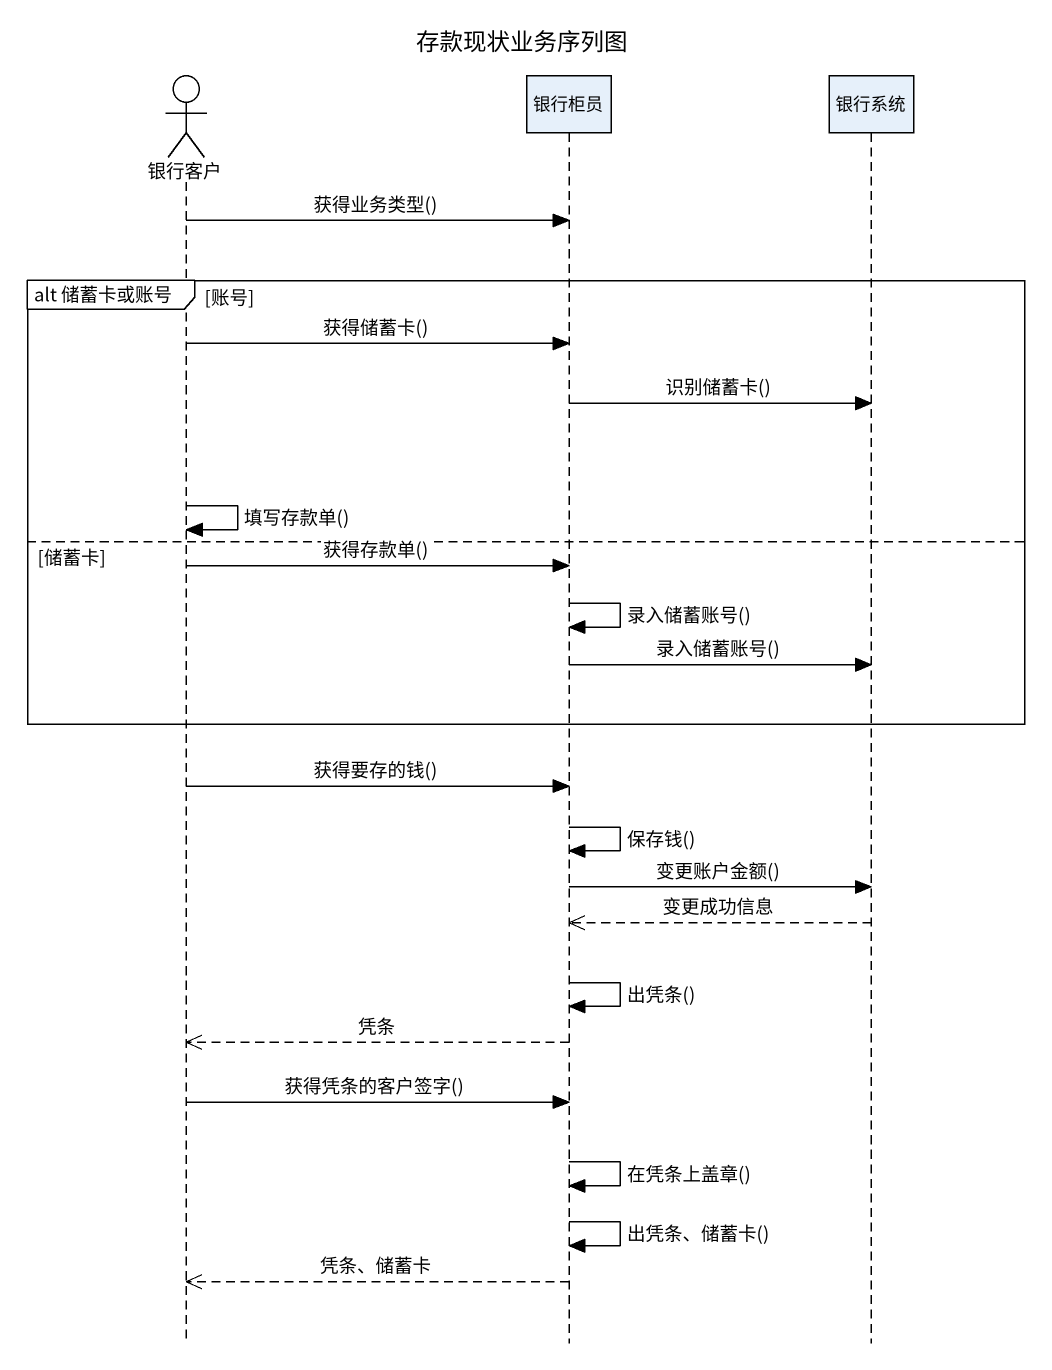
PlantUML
@startuml
title 存款现状业务序列图
hide footbox
actor 银行客户
participant 银行柜员
participant 银行系统

银行客户 -> 银行柜员 : 获得业务类型()
group alt 储蓄卡或账号 [账号]
  银行客户 -> 银行柜员 : 获得储蓄卡()
  银行柜员 -> 银行系统 : 识别储蓄卡()
  银行客户 -> 银行客户 : 填写存款单()
else 储蓄卡
  银行客户 -> 银行柜员 : 获得存款单()
  银行柜员 -> 银行柜员 : 录入储蓄账号()
  银行柜员 -> 银行系统 : 录入储蓄账号()
end
银行客户 -> 银行柜员 : 获得要存的钱()
银行柜员 -> 银行柜员 : 保存钱()
银行柜员 -> 银行系统 : 变更账户金额()
银行系统 -->> 银行柜员 : 变更成功信息
银行柜员 -> 银行柜员 : 出凭条()
银行柜员 -->> 银行客户 : 凭条
银行客户 -> 银行柜员 : 获得凭条的客户签字()
银行柜员 -> 银行柜员 : 在凭条上盖章()
银行柜员 -> 银行柜员 : 出凭条、储蓄卡()
银行柜员 -->> 银行客户 : 凭条、储蓄卡
@enduml
